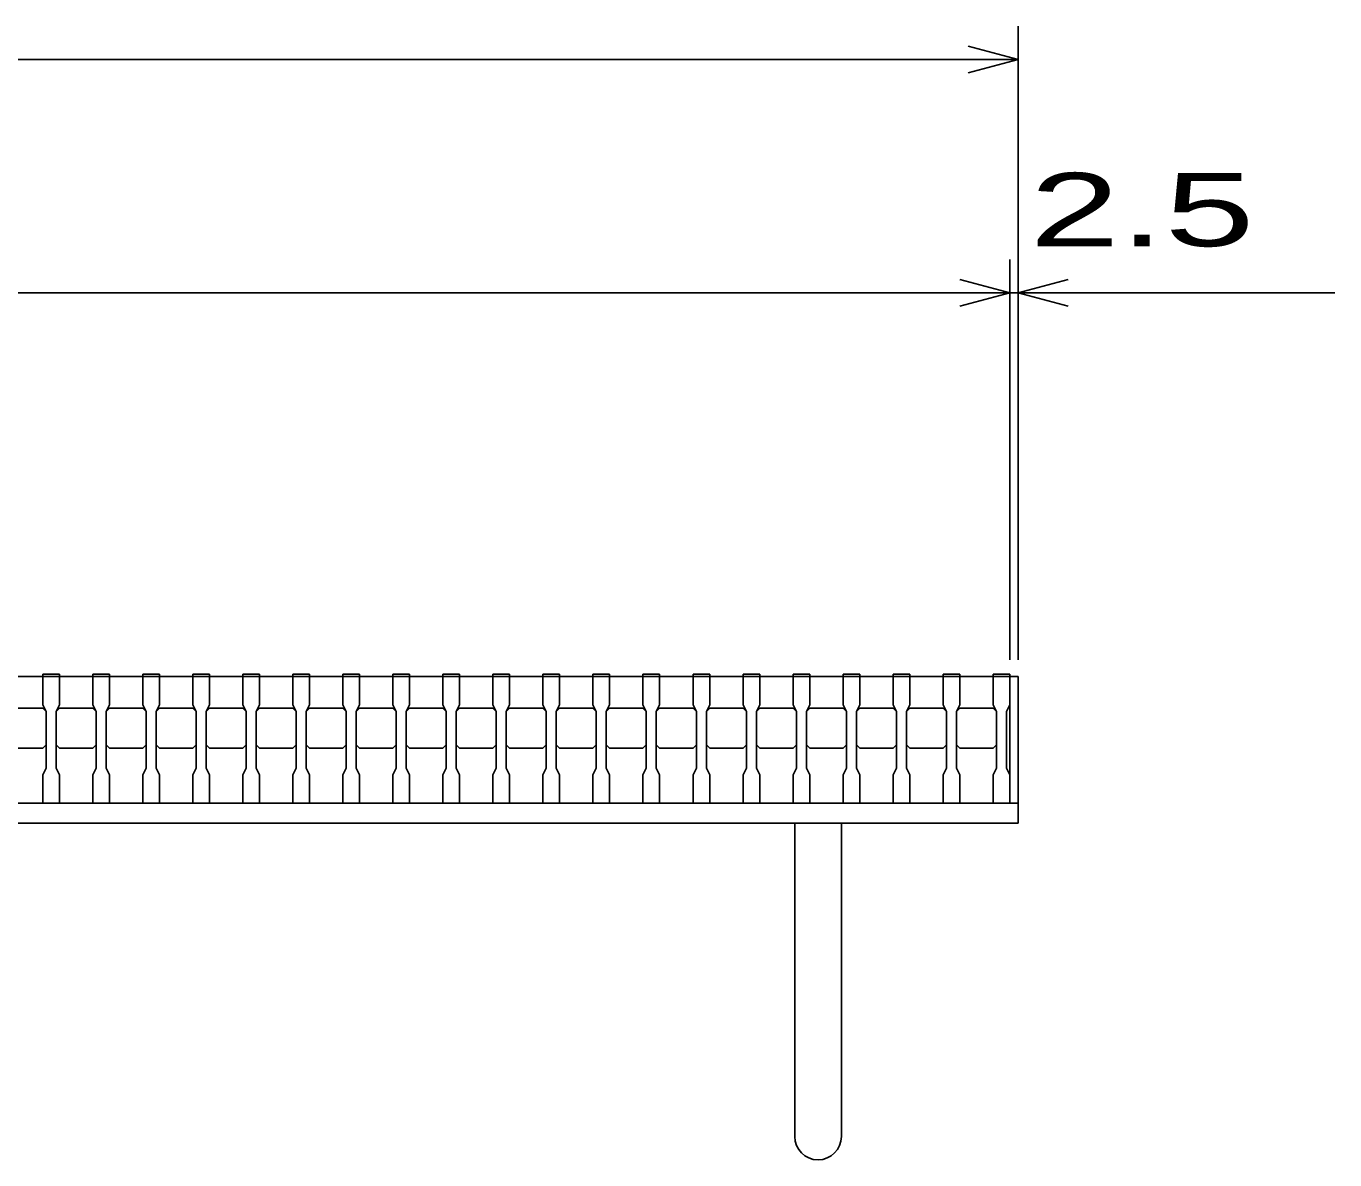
# Model space of a CAD drawing. Units: millimetres, scale not verified. Extents: x -1820 to 1731, y -1282 to 1054.
# Drawn here: x -719 to -326.5, y -682.5 to -342.5 of the extents above; entities that cross this region are included whole.
import ezdxf
from ezdxf.enums import TextEntityAlignment as Align

# ---------------------------------------------------------------- set-up
doc = ezdxf.new("R2010")
doc.units = ezdxf.units.MM
doc.header["$LTSCALE"] = 10
for name, color, linetype, lineweight in [('16', 3, 'Continuous', 25), ('19', 6, 'Continuous', 25), ('22', 4, 'Continuous', 25)]:
    doc.layers.add(name, color=color, linetype=linetype, lineweight=lineweight)
doc.styles.add('ベクトル', font='')
doc.styles.get('ベクトル').set_extended_font_data('ベクトル')

msp = doc.modelspace()

# ---------------------------------------------------------------- linework, layer by layer
at = {"layer": '16'}
for p, q in [((-1419, -537.5), (-424, -537.5)), ((-714, -537.5), (-714, -536.8)), ((-714, -536.8), (-709, -536.8)), ((-714, -537.5), (-714, -546)), ((-709, -537.5), (-714, -537.5)), ((-709, -536.8), (-709, -537.5)), ((-709, -546), (-709, -537.5)), ((-699, -537.5), (-699, -536.8)), ((-699, -536.8), (-694, -536.8)), ((-699, -537.5), (-699, -546)), ((-694, -537.5), (-699, -537.5)), ((-694, -536.8), (-694, -537.5)), ((-694, -546), (-694, -537.5)), ((-684, -537.5), (-684, -536.8)), ((-684, -536.8), (-679, -536.8)), ((-684, -537.5), (-684, -546)), ((-679, -537.5), (-684, -537.5)), ((-679, -536.8), (-679, -537.5)), ((-679, -546), (-679, -537.5)), ((-669, -537.5), (-669, -536.8)), ((-669, -536.8), (-664, -536.8)), ((-669, -537.5), (-669, -546)), ((-664, -537.5), (-669, -537.5)), ((-664, -536.8), (-664, -537.5)), ((-664, -546), (-664, -537.5)), ((-654, -537.5), (-654, -536.8)), ((-654, -536.8), (-649, -536.8)), ((-654, -537.5), (-654, -546)), ((-649, -537.5), (-654, -537.5)), ((-649, -536.8), (-649, -537.5)), ((-649, -546), (-649, -537.5)), ((-639, -537.5), (-639, -536.8)), ((-639, -536.8), (-634, -536.8)), ((-639, -537.5), (-639, -546)), ((-634, -537.5), (-639, -537.5)), ((-634, -536.8), (-634, -537.5)), ((-634, -546), (-634, -537.5)), ((-624, -537.5), (-624, -536.8)), ((-624, -536.8), (-619, -536.8)), ((-624, -537.5), (-624, -546)), ((-619, -537.5), (-624, -537.5)), ((-619, -536.8), (-619, -537.5)), ((-619, -546), (-619, -537.5)), ((-609, -537.5), (-609, -536.8)), ((-609, -536.8), (-604, -536.8)), ((-609, -537.5), (-609, -546)), ((-604, -537.5), (-609, -537.5)), ((-604, -536.8), (-604, -537.5)), ((-604, -546), (-604, -537.5)), ((-594, -537.5), (-594, -536.8)), ((-594, -536.8), (-589, -536.8)), ((-594, -537.5), (-594, -546)), ((-589, -537.5), (-594, -537.5)), ((-589, -536.8), (-589, -537.5)), ((-589, -546), (-589, -537.5)), ((-579, -537.5), (-579, -536.8)), ((-579, -536.8), (-574, -536.8)), ((-579, -537.5), (-579, -546)), ((-574, -537.5), (-579, -537.5)), ((-574, -536.8), (-574, -537.5)), ((-574, -546), (-574, -537.5)), ((-564, -537.5), (-564, -536.8)), ((-564, -536.8), (-559, -536.8)), ((-564, -537.5), (-564, -546)), ((-559, -537.5), (-564, -537.5)), ((-559, -536.8), (-559, -537.5)), ((-559, -546), (-559, -537.5)), ((-549, -537.5), (-549, -536.8)), ((-549, -536.8), (-544, -536.8)), ((-549, -537.5), (-549, -546)), ((-544, -537.5), (-549, -537.5)), ((-544, -536.8), (-544, -537.5)), ((-544, -546), (-544, -537.5)), ((-534, -537.5), (-534, -536.8)), ((-534, -536.8), (-529, -536.8)), ((-534, -537.5), (-534, -546)), ((-529, -537.5), (-534, -537.5)), ((-529, -536.8), (-529, -537.5)), ((-529, -546), (-529, -537.5)), ((-519, -537.5), (-519, -536.8)), ((-519, -536.8), (-514, -536.8)), ((-519, -537.5), (-519, -546)), ((-514, -537.5), (-519, -537.5)), ((-514, -536.8), (-514, -537.5)), ((-514, -546), (-514, -537.5)), ((-504, -537.5), (-504, -536.8)), ((-504, -536.8), (-499, -536.8)), ((-504, -537.5), (-504, -546)), ((-499, -537.5), (-504, -537.5)), ((-499, -536.8), (-499, -537.5)), ((-499, -546), (-499, -537.5)), ((-489, -537.5), (-489, -536.8)), ((-489, -536.8), (-484, -536.8)), ((-489, -537.5), (-489, -546)), ((-484, -537.5), (-489, -537.5)), ((-484, -536.8), (-484, -537.5)), ((-484, -546), (-484, -537.5)), ((-474, -537.5), (-474, -536.8)), ((-474, -536.8), (-469, -536.8)), ((-474, -537.5), (-474, -546)), ((-469, -537.5), (-474, -537.5)), ((-469, -536.8), (-469, -537.5)), ((-469, -546), (-469, -537.5)), ((-459, -537.5), (-459, -536.8)), ((-459, -536.8), (-454, -536.8)), ((-459, -537.5), (-459, -546)), ((-454, -537.5), (-459, -537.5)), ((-454, -536.8), (-454, -537.5)), ((-454, -546), (-454, -537.5)), ((-444, -537.5), (-444, -536.8)), ((-444, -536.8), (-439, -536.8)), ((-444, -537.5), (-444, -546)), ((-439, -537.5), (-444, -537.5)), ((-439, -536.8), (-439, -537.5)), ((-439, -546), (-439, -537.5)), ((-429, -537.5), (-429, -536.8)), ((-429, -536.8), (-424, -536.8)), ((-429, -537.5), (-429, -546)), ((-424, -537.5), (-429, -537.5)), ((-424, -536.8), (-424, -537.5)), ((-424, -546), (-424, -537.5)), ((-424, -575.5), (-424, -537.5)), ((-724, -547), (-714, -547)), ((-714, -546), (-713, -548)), ((-714, -547), (-713, -548)), ((-713, -548), (-713, -565)), ((-710, -548), (-709, -546)), ((-710, -548), (-709, -547)), ((-710, -565), (-710, -548)), ((-709, -547), (-699, -547)), ((-699, -546), (-698, -548)), ((-699, -547), (-698, -548)), ((-698, -548), (-698, -565)), ((-695, -548), (-694, -546)), ((-695, -548), (-694, -547)), ((-695, -565), (-695, -548)), ((-694, -547), (-684, -547)), ((-684, -546), (-683, -548)), ((-684, -547), (-683, -548)), ((-683, -548), (-683, -565)), ((-680, -548), (-679, -546)), ((-680, -548), (-679, -547)), ((-680, -565), (-680, -548)), ((-679, -547), (-669, -547)), ((-669, -546), (-668, -548)), ((-669, -547), (-668, -548)), ((-668, -548), (-668, -565)), ((-665, -548), (-664, -546)), ((-665, -548), (-664, -547)), ((-665, -565), (-665, -548)), ((-664, -547), (-654, -547)), ((-654, -546), (-653, -548)), ((-654, -547), (-653, -548)), ((-653, -548), (-653, -565)), ((-650, -548), (-649, -546)), ((-650, -548), (-649, -547)), ((-650, -565), (-650, -548)), ((-649, -547), (-639, -547)), ((-639, -546), (-638, -548)), ((-639, -547), (-638, -548)), ((-638, -548), (-638, -565)), ((-635, -548), (-634, -546)), ((-635, -548), (-634, -547)), ((-635, -565), (-635, -548)), ((-634, -547), (-624, -547)), ((-624, -546), (-623, -548)), ((-624, -547), (-623, -548)), ((-623, -548), (-623, -565)), ((-620, -548), (-619, -546)), ((-620, -548), (-619, -547)), ((-620, -565), (-620, -548)), ((-619, -547), (-609, -547)), ((-609, -546), (-608, -548)), ((-609, -547), (-608, -548)), ((-608, -548), (-608, -565)), ((-605, -548), (-604, -546)), ((-605, -548), (-604, -547)), ((-605, -565), (-605, -548)), ((-604, -547), (-594, -547)), ((-594, -546), (-593, -548)), ((-594, -547), (-593, -548)), ((-593, -548), (-593, -565)), ((-590, -548), (-589, -546)), ((-590, -548), (-589, -547)), ((-590, -565), (-590, -548)), ((-589, -547), (-579, -547)), ((-579, -546), (-578, -548)), ((-579, -547), (-578, -548)), ((-578, -548), (-578, -565)), ((-575, -548), (-574, -546)), ((-575, -548), (-574, -547)), ((-575, -565), (-575, -548)), ((-574, -547), (-564, -547)), ((-564, -546), (-563, -548)), ((-564, -547), (-563, -548)), ((-563, -548), (-563, -565)), ((-560, -548), (-559, -546)), ((-560, -548), (-559, -547)), ((-560, -565), (-560, -548)), ((-559, -547), (-549, -547)), ((-549, -546), (-548, -548)), ((-549, -547), (-548, -548)), ((-548, -548), (-548, -565)), ((-545, -548), (-544, -546)), ((-545, -548), (-544, -547)), ((-545, -565), (-545, -548)), ((-544, -547), (-534, -547)), ((-534, -546), (-533, -548)), ((-534, -547), (-533, -548)), ((-533, -548), (-533, -565)), ((-530, -548), (-529, -546)), ((-530, -548), (-529, -547)), ((-530, -565), (-530, -548)), ((-529, -547), (-519, -547)), ((-519, -546), (-518, -548)), ((-519, -547), (-518, -548)), ((-518, -548), (-518, -565)), ((-515, -548), (-514, -546)), ((-515, -548), (-514, -547)), ((-515, -565), (-515, -548)), ((-514, -547), (-504, -547)), ((-504, -546), (-503, -548)), ((-504, -547), (-503, -548)), ((-503, -548), (-503, -565)), ((-500, -548), (-499, -546)), ((-500, -548), (-499, -547)), ((-500, -565), (-500, -548)), ((-499, -547), (-489, -547)), ((-489, -546), (-488, -548)), ((-489, -547), (-488, -548)), ((-488, -548), (-488, -565)), ((-485, -548), (-484, -546)), ((-485, -548), (-484, -547)), ((-485, -565), (-485, -548)), ((-484, -547), (-474, -547)), ((-474, -546), (-473, -548)), ((-474, -547), (-473, -548)), ((-473, -548), (-473, -565)), ((-470, -548), (-469, -546)), ((-470, -548), (-469, -547)), ((-470, -565), (-470, -548)), ((-469, -547), (-459, -547)), ((-459, -546), (-458, -548)), ((-459, -547), (-458, -548)), ((-458, -548), (-458, -565)), ((-455, -548), (-454, -546)), ((-455, -548), (-454, -547)), ((-455, -565), (-455, -548)), ((-454, -547), (-444, -547)), ((-444, -546), (-443, -548)), ((-444, -547), (-443, -548)), ((-443, -548), (-443, -565)), ((-440, -548), (-439, -546)), ((-440, -548), (-439, -547)), ((-440, -565), (-440, -548)), ((-439, -547), (-429, -547)), ((-429, -546), (-428, -548)), ((-429, -547), (-428, -548)), ((-428, -548), (-428, -565)), ((-425, -548), (-424, -546)), ((-425, -565), (-425, -548)), ((-714, -559), (-724, -559)), ((-713, -558), (-714, -559)), ((-709, -559), (-710, -558)), ((-699, -559), (-709, -559)), ((-698, -558), (-699, -559)), ((-694, -559), (-695, -558)), ((-684, -559), (-694, -559)), ((-683, -558), (-684, -559)), ((-679, -559), (-680, -558)), ((-669, -559), (-679, -559)), ((-668, -558), (-669, -559)), ((-664, -559), (-665, -558)), ((-654, -559), (-664, -559)), ((-653, -558), (-654, -559)), ((-649, -559), (-650, -558)), ((-639, -559), (-649, -559)), ((-638, -558), (-639, -559)), ((-634, -559), (-635, -558)), ((-624, -559), (-634, -559)), ((-623, -558), (-624, -559)), ((-619, -559), (-620, -558)), ((-609, -559), (-619, -559)), ((-608, -558), (-609, -559)), ((-604, -559), (-605, -558)), ((-594, -559), (-604, -559)), ((-593, -558), (-594, -559)), ((-589, -559), (-590, -558)), ((-579, -559), (-589, -559)), ((-578, -558), (-579, -559)), ((-574, -559), (-575, -558)), ((-564, -559), (-574, -559)), ((-563, -558), (-564, -559)), ((-559, -559), (-560, -558)), ((-549, -559), (-559, -559)), ((-548, -558), (-549, -559)), ((-544, -559), (-545, -558)), ((-534, -559), (-544, -559)), ((-533, -558), (-534, -559)), ((-529, -559), (-530, -558)), ((-519, -559), (-529, -559)), ((-518, -558), (-519, -559)), ((-514, -559), (-515, -558)), ((-504, -559), (-514, -559)), ((-503, -558), (-504, -559)), ((-499, -559), (-500, -558)), ((-489, -559), (-499, -559)), ((-488, -558), (-489, -559)), ((-484, -559), (-485, -558)), ((-474, -559), (-484, -559)), ((-473, -558), (-474, -559)), ((-469, -559), (-470, -558)), ((-459, -559), (-469, -559)), ((-458, -558), (-459, -559)), ((-454, -559), (-455, -558)), ((-444, -559), (-454, -559)), ((-443, -558), (-444, -559)), ((-439, -559), (-440, -558)), ((-429, -559), (-439, -559)), ((-428, -558), (-429, -559)), ((-713, -565), (-714, -567)), ((-709, -567), (-710, -565)), ((-698, -565), (-699, -567)), ((-694, -567), (-695, -565)), ((-683, -565), (-684, -567)), ((-679, -567), (-680, -565)), ((-668, -565), (-669, -567)), ((-664, -567), (-665, -565)), ((-653, -565), (-654, -567)), ((-649, -567), (-650, -565)), ((-638, -565), (-639, -567)), ((-634, -567), (-635, -565)), ((-623, -565), (-624, -567)), ((-619, -567), (-620, -565)), ((-608, -565), (-609, -567)), ((-604, -567), (-605, -565)), ((-593, -565), (-594, -567)), ((-589, -567), (-590, -565)), ((-578, -565), (-579, -567)), ((-574, -567), (-575, -565)), ((-563, -565), (-564, -567)), ((-559, -567), (-560, -565)), ((-548, -565), (-549, -567)), ((-544, -567), (-545, -565)), ((-533, -565), (-534, -567)), ((-529, -567), (-530, -565)), ((-518, -565), (-519, -567)), ((-514, -567), (-515, -565)), ((-503, -565), (-504, -567)), ((-499, -567), (-500, -565)), ((-488, -565), (-489, -567)), ((-484, -567), (-485, -565)), ((-473, -565), (-474, -567)), ((-469, -567), (-470, -565)), ((-458, -565), (-459, -567)), ((-454, -567), (-455, -565)), ((-443, -565), (-444, -567)), ((-439, -567), (-440, -565)), ((-428, -565), (-429, -567)), ((-424, -567), (-425, -565)), ((-714, -567), (-714, -575.5)), ((-709, -575.5), (-709, -567)), ((-699, -567), (-699, -575.5)), ((-694, -575.5), (-694, -567)), ((-684, -567), (-684, -575.5)), ((-679, -575.5), (-679, -567)), ((-669, -567), (-669, -575.5)), ((-664, -575.5), (-664, -567)), ((-654, -567), (-654, -575.5)), ((-649, -575.5), (-649, -567)), ((-639, -567), (-639, -575.5)), ((-634, -575.5), (-634, -567)), ((-624, -567), (-624, -575.5)), ((-619, -575.5), (-619, -567)), ((-609, -567), (-609, -575.5)), ((-604, -575.5), (-604, -567)), ((-594, -567), (-594, -575.5)), ((-589, -575.5), (-589, -567)), ((-579, -567), (-579, -575.5)), ((-574, -575.5), (-574, -567)), ((-564, -567), (-564, -575.5)), ((-559, -575.5), (-559, -567)), ((-549, -567), (-549, -575.5)), ((-544, -575.5), (-544, -567)), ((-534, -567), (-534, -575.5)), ((-529, -575.5), (-529, -567)), ((-519, -567), (-519, -575.5)), ((-514, -575.5), (-514, -567)), ((-504, -567), (-504, -575.5)), ((-499, -575.5), (-499, -567)), ((-489, -567), (-489, -575.5)), ((-484, -575.5), (-484, -567)), ((-474, -567), (-474, -575.5)), ((-469, -575.5), (-469, -567)), ((-459, -567), (-459, -575.5)), ((-454, -575.5), (-454, -567)), ((-444, -567), (-444, -575.5)), ((-439, -575.5), (-439, -567)), ((-429, -567), (-429, -575.5)), ((-424, -575.5), (-424, -567)), ((-1419, -575.5), (-424, -575.5)), ((-714, -575.5), (-709, -575.5)), ((-699, -575.5), (-694, -575.5)), ((-684, -575.5), (-679, -575.5)), ((-669, -575.5), (-664, -575.5)), ((-654, -575.5), (-649, -575.5)), ((-639, -575.5), (-634, -575.5)), ((-624, -575.5), (-619, -575.5)), ((-609, -575.5), (-604, -575.5)), ((-594, -575.5), (-589, -575.5)), ((-579, -575.5), (-574, -575.5)), ((-564, -575.5), (-559, -575.5)), ((-549, -575.5), (-544, -575.5)), ((-534, -575.5), (-529, -575.5)), ((-519, -575.5), (-514, -575.5)), ((-504, -575.5), (-499, -575.5)), ((-489, -575.5), (-484, -575.5)), ((-474, -575.5), (-469, -575.5)), ((-459, -575.5), (-454, -575.5)), ((-444, -575.5), (-439, -575.5)), ((-429, -575.5), (-424, -575.5))]:
    msp.add_line(p, q, dxfattribs=at)
at = {"layer": '19'}
for p, q in [((-424, -537.5), (-421.5, -537.5)), ((-421.5, -537.5), (-421.5, -575.5)), ((-1421.5, -575.5), (-421.5, -575.5)), ((-421.5, -575.5), (-421.5, -581.5)), ((-421.5, -581.5), (-1421.5, -581.5)), ((-488.5, -581.5), (-488.5, -675.5)), ((-474.5, -675.5), (-474.5, -581.5))]:
    msp.add_line(p, q, dxfattribs=at)
msp.add_arc((-481.5, -675.5), 7, 180, 0, dxfattribs=at)
at = {"layer": '22'}
for p, q in [((-421.5, -532.5), (-421.5, -342.5)), ((-421.5, -352.5), (-436.5, -348.5)), ((-1421.5, -352.5), (-421.5, -352.5)), ((-436.5, -356.5), (-421.5, -352.5)), ((-424, -532.5), (-424, -412.5)), ((-421.5, -532.5), (-421.5, -412.5)), ((-424, -422.5), (-439, -418.5)), ((-421.5, -422.5), (-406.5, -418.5)), ((-1419, -422.5), (-424, -422.5)), ((-439, -426.5), (-424, -422.5)), ((-424, -422.5), (-421.5, -422.5)), ((-406.5, -426.5), (-421.5, -422.5)), ((-421.5, -422.5), (-326.5, -422.5))]:
    msp.add_line(p, q, dxfattribs=at)

# ---------------------------------------------------------------- texts
at = {"layer": '22', "color": 2, "style": 'ベクトル', "width": 1.65}
msp.add_text(' 2.5 ', height=21.99, dxfattribs=at).set_placement((-431.5, -397.5), align=Align.MIDDLE_LEFT)

doc.saveas('drawing.dxf')
